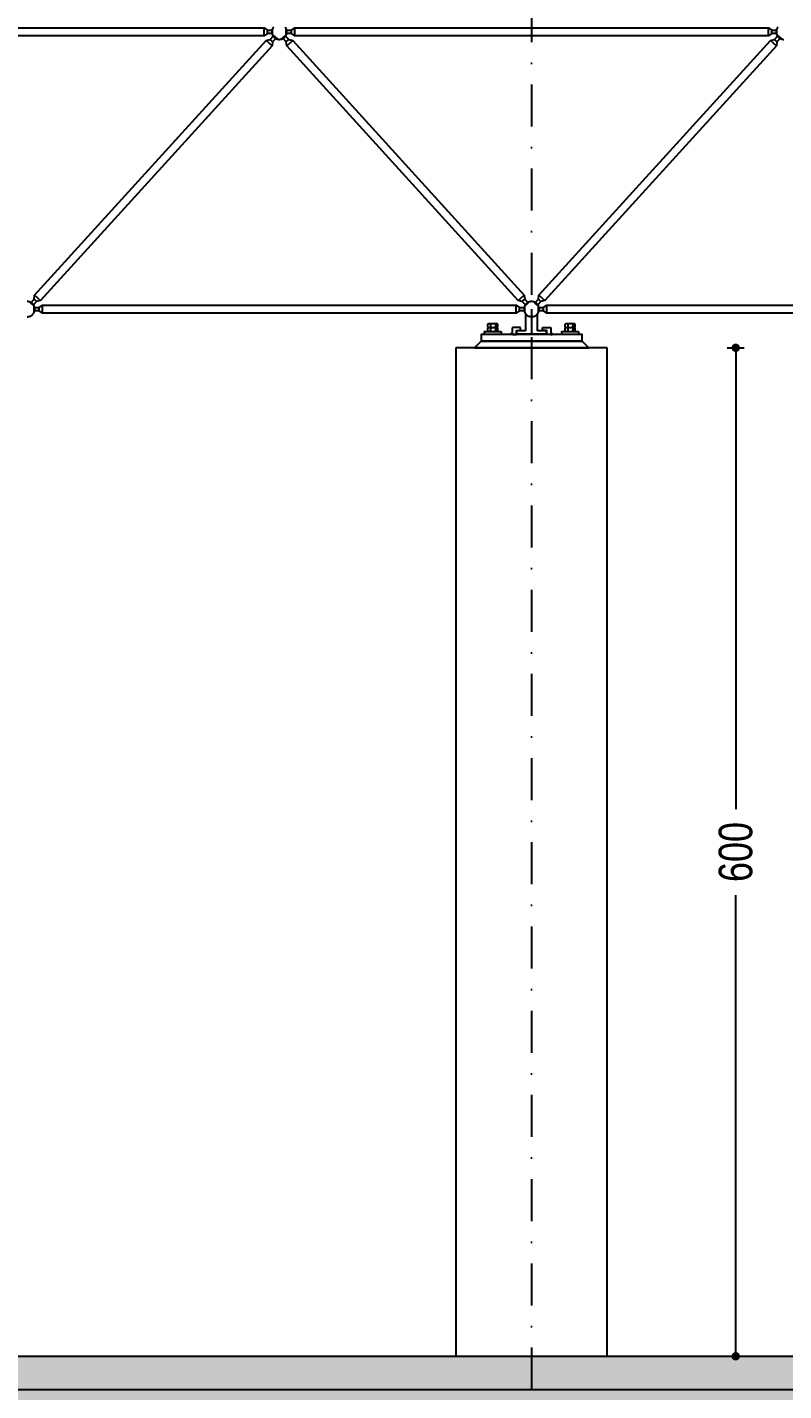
# Model space of a CAD drawing. Header units: centimetres. Extents: x 77182 to 116086, y 20619 to 33555.
# Drawn here: x 100965 to 101415, y 21920 to 22731 of the extents above; entities that cross this region are included whole.
import ezdxf

# ---------------------------------------------------------------- set-up
doc = ezdxf.new("R2010")
doc.units = ezdxf.units.CM
doc.header["$LTSCALE"] = 100
doc.linetypes.add('DASHDOT2', pattern=[0.5, 0.25, -0.125, 0, -0.125])
for name, color, linetype in [('A-ANNO-DIMS', 187, 'Continuous'), ('A-ANNO-GRID', 155, 'DASHDOT2'), ('A-ELEV-01', 255, 'Continuous'), ('A-ELEV-02', 253, 'Continuous'), ('S-CONC', 5, 'Continuous'), ('S-HTCH', 8, 'Continuous')]:
    doc.layers.add(name, color=color, linetype=linetype)
doc.styles.add('Fields_100', font='act_simplex.shx', dxfattribs={"width": 0.8, "height": 20})
doc.dimstyles.new('FIELDS_100', dxfattribs={"dimscale": 0, "dimtxt": 20, "dimasz": 5, "dimexe": 5, "dimexo": 5, "dimgap": 5, "dimtad": 0, "dimdec": 0, "dimzin": 0, "dimdsep": 46, "dimtxsty": 'Fields_100', "dimblk": 'DOT', "dimcen": 0.09, "dimclrt": 50, "dimadec": 0, "dimazin": 0, "dimtfac": 1, "dimtdec": 0, "dimtix": 1, "dimtofl": 0, "dimtmove": 1, "dimatfit": 3, "dimfxl": 5, "dimfxlon": 1, "dimtolj": 1, "dimtzin": 0, "dimarcsym": 0})

# ---------------------------------------------------------------- blocks, each defined once
blk = doc.blocks.new('SOMUN')
for p, q in [((-9.8, 7.1), (-8.2, 8)), ((-9.8, 0.9), (-9.8, 7.1)), ((-9.8, 0.9), (-8.2, 0)), ((-8.2, 8), (-5, 8)), ((-8.2, 0), (-5, 0)), ((-5, 7.1), (-6.6, 8)), ((-5, 0.9), (-6.6, 0)), ((-5, 8), (5, 8)), ((-5, 7.1), (-1.7, 8)), ((-5, 7.1), (-5, 0.9)), ((-5, 0.9), (-1.7, 0)), ((-5, 0), (5, 0)), ((5, 7.1), (1.7, 8)), ((5, 0.9), (1.7, 0)), ((5, 8), (8.2, 8)), ((5, 7.1), (6.6, 8)), ((5, 7.1), (5, 0.9)), ((5, 0.9), (6.6, 0)), ((5, 0), (8.2, 0)), ((9.8, 7.1), (8.2, 8)), ((9.8, 0.9), (8.2, 0)), ((9.8, 0.9), (9.8, 7.1))]:
    blk.add_line(p, q)
blk = doc.blocks.new('_Dot')
at = {"color": 0, "linetype": 'ByBlock', "lineweight": -2}
blk.add_line((-0.5, 0), (-1, 0), dxfattribs=at)
at = {"color": 0, "linetype": 'ByBlock', "const_width": 0.5}
blk.add_lwpolyline([(-0.25, 0, 1), (0.25, 0, 1)], format="xyb", close=True, dxfattribs=at)
blk = doc.blocks.new('*D15')
at = {"layer": 'A-ANNO-DIMS', "color": 0, "lineweight": -2, "transparency": 16777216}
for p, q in [((99464.7, 23343.48), (99464.7, 23353.48)), ((99469.7, 23348.48), (100333.03, 23348.48)), ((101259.7, 23348.48), (100396.36, 23348.48)), ((101264.7, 23343.48), (101264.7, 23353.48))]:
    blk.add_line(p, q, dxfattribs=at)
at = {"layer": 'DEFPOINTS', "color": 0, "transparency": 16777216}
for p in [(101264.7, 23348.48), (99464.7, 22503.48), (101264.7, 22503.48)]:
    blk.add_point(p, dxfattribs=at)
at = {"layer": 'A-ANNO-DIMS', "color": 0, "lineweight": -2, "transparency": 16777216, "xscale": 5, "yscale": 5, "zscale": 5, "rotation": 180}
blk.add_blockref('_Dot', (99464.7, 23348.48), dxfattribs=at)
at = {"layer": 'A-ANNO-DIMS', "color": 0, "lineweight": -2, "transparency": 16777216, "xscale": 5, "yscale": 5, "zscale": 5}
blk.add_blockref('_Dot', (101264.7, 23348.48), dxfattribs=at)
at = {"layer": 'A-ANNO-DIMS', "color": 50, "transparency": 16777216, "insert": (100364.7, 23348.48), "char_height": 20, "attachment_point": 5, "style": 'Fields_100'}
blk.add_mtext('\\A1;1800', dxfattribs=at)
blk = doc.blocks.new('*D16')
at = {"layer": 'A-ANNO-DIMS', "color": 0, "lineweight": -2, "transparency": 16777216}
for p, q in [((101264.7, 23343.48), (101264.7, 23353.48)), ((101269.7, 23348.48), (102083.03, 23348.48)), ((102959.7, 23348.48), (102146.36, 23348.48)), ((102964.7, 23343.48), (102964.7, 23353.48))]:
    blk.add_line(p, q, dxfattribs=at)
at = {"layer": 'DEFPOINTS', "color": 0, "transparency": 16777216}
for p in [(102964.7, 23348.48), (101264.7, 22503.48), (102964.7, 22503.48)]:
    blk.add_point(p, dxfattribs=at)
at = {"layer": 'A-ANNO-DIMS', "color": 0, "lineweight": -2, "transparency": 16777216, "xscale": 5, "yscale": 5, "zscale": 5, "rotation": 180}
blk.add_blockref('_Dot', (101264.7, 23348.48), dxfattribs=at)
at = {"layer": 'A-ANNO-DIMS', "color": 0, "lineweight": -2, "transparency": 16777216, "xscale": 5, "yscale": 5, "zscale": 5}
blk.add_blockref('_Dot', (102964.7, 23348.48), dxfattribs=at)
at = {"layer": 'A-ANNO-DIMS', "color": 50, "transparency": 16777216, "insert": (102114.7, 23348.48), "char_height": 20, "attachment_point": 5, "style": 'Fields_100'}
blk.add_mtext('\\A1;1700', dxfattribs=at)
blk = doc.blocks.new('*D89')
at = {"layer": 'A-ANNO-DIMS', "color": 0, "lineweight": -2, "transparency": 16777216}
for p, q in [((101381.13, 22540.39), (101391.13, 22540.39)), ((101386.13, 22535.39), (101386.13, 22265.96)), ((101386.13, 21945.39), (101386.13, 22214.82)), ((101381.13, 21940.39), (101391.13, 21940.39))]:
    blk.add_line(p, q, dxfattribs=at)
at = {"layer": 'DEFPOINTS', "color": 0, "transparency": 16777216}
for p in [(101309.7, 22540.39), (101386.13, 22540.39), (101309.7, 21940.39)]:
    blk.add_point(p, dxfattribs=at)
at = {"layer": 'A-ANNO-DIMS', "color": 0, "lineweight": -2, "transparency": 16777216, "xscale": 5, "yscale": 5, "zscale": 5}
for p, rotation in [((101386.13, 22540.39), 90), ((101386.13, 21940.39), 270)]:
    blk.add_blockref('_Dot', p, dxfattribs=dict(at, rotation=rotation))
at = {"layer": 'A-ANNO-DIMS', "color": 50, "transparency": 16777216, "insert": (101386.13, 22240.39), "char_height": 20, "attachment_point": 5, "rotation": 90, "style": 'Fields_100'}
blk.add_mtext('\\A1;600', dxfattribs=at)

msp = doc.modelspace()

# ---------------------------------------------------------------- hatches: boundary and pattern name
at = {"layer": 'A-ELEV-02'}
for points in [[(101253.2, 22548.69), (101253.5, 22548.39), (101252.5, 22548.39), (101252.5, 22548.42), (101252.5, 22548.45), (101252.5, 22548.49), (101252.51, 22548.52), (101252.51, 22548.56), (101252.52, 22548.59), (101252.53, 22548.62), (101252.53, 22548.66), (101252.54, 22548.69), (101252.56, 22548.72), (101252.57, 22548.75), (101252.58, 22548.79), (101252.59, 22548.82), (101252.61, 22548.85), (101252.63, 22548.88), (101252.64, 22548.91), (101252.66, 22548.94), (101252.68, 22548.96), (101252.7, 22548.99), (101252.72, 22549.02), (101252.74, 22549.04), (101252.77, 22549.07), (101252.79, 22549.09), (101252.82, 22549.12), (101252.84, 22549.14), (101252.87, 22549.16), (101252.89, 22549.18), (101252.92, 22549.2), (101252.95, 22549.22), (101252.98, 22549.24), (101253.01, 22549.26), (101253.04, 22549.28), (101253.07, 22549.29), (101253.1, 22549.3), (101253.13, 22549.32), (101253.17, 22549.33), (101253.2, 22549.34)], [(101276.2, 22548.69), (101275.9, 22548.39), (101276.9, 22548.39), (101276.9, 22548.42), (101276.9, 22548.45), (101276.89, 22548.49), (101276.89, 22548.52), (101276.88, 22548.56), (101276.88, 22548.59), (101276.87, 22548.62), (101276.86, 22548.66), (101276.85, 22548.69), (101276.84, 22548.72), (101276.83, 22548.75), (101276.81, 22548.79), (101276.8, 22548.82), (101276.78, 22548.85), (101276.77, 22548.88), (101276.75, 22548.91), (101276.73, 22548.94), (101276.71, 22548.96), (101276.69, 22548.99), (101276.67, 22549.02), (101276.65, 22549.04), (101276.63, 22549.07), (101276.6, 22549.09), (101276.58, 22549.12), (101276.55, 22549.14), (101276.53, 22549.16), (101276.5, 22549.18), (101276.47, 22549.2), (101276.44, 22549.22), (101276.42, 22549.24), (101276.39, 22549.26), (101276.36, 22549.28), (101276.32, 22549.29), (101276.29, 22549.3), (101276.26, 22549.32), (101276.23, 22549.33), (101276.2, 22549.34)]]:
    msp.add_hatch(color=256, dxfattribs=at).paths.add_polyline_path(points, flags=0)
at = {"layer": 'S-HTCH'}
h = msp.add_hatch(dxfattribs=at)
h.set_pattern_fill('ANSI33', color=256, style=0)
h.set_pattern_definition([(45, (84445.261, 23206.629), (-4.490128, 4.490128), []), (45, (84449.7513, 23206.629), (-4.490128, 4.490128), [3.175, -1.5875])])
h.paths.add_polyline_path([(109909.7, 21920.39), (109909.7, 21940.39), (94019.7, 21940.39), (94019.7, 21920.39)])
h.paths.add_polyline_path([(109909.7, 21940.39), (109909.7, 21920.39), (111808.2, 21920.39), (111808.2, 21940.39)])
h = msp.add_hatch(dxfattribs=at)
h.set_pattern_fill('AR-CONC', color=256, scale=0.1, style=0)
h.set_pattern_definition([(50, (-37297.674, 23541.89), (18.2184669, -1.5939086), [1.905, -20.955]), (355, (-37297.674, 23541.89), (-3.5243421, 19.1056845), [1.524, -16.7640584]), (100.451445, (-37296.156, 23541.757), (14.6941247, 17.5117752), [1.6190009, -17.8090245]), (46.1842, (-37297.674, 23546.97), (27.107904, -4.2042328), [2.8575, -31.4325]), (96.635558, (-37295.415, 23546.62), (23.7404134, 24.7426125), [2.4285023, -26.713561]), (351.184151, (-37297.674, 23546.97), (23.7404134, 24.7426125), [2.2859967, -25.145973]), (21, (-37295.134, 23545.7), (15.1614391, -10.2265198), [1.905, -20.955]), (326, (-37295.134, 23545.7), (6.1802028, 18.4187966), [1.524, -16.764]), (71.451445, (-37293.87, 23544.848), (21.341642, 8.1922769), [1.6190009, -17.8089938]), (37.5, (-37297.674, 23541.89), (0.30886033, 8.4555039), [0, -16.5608, 0, -17.018, 0, -16.8275]), (7.5, (-37297.674, 23541.89), (6.68196625, 10.0180575), [0, -9.7028, 0, -16.1798, 0, -6.4135]), (327.5, (-37303.3384, 23541.89), (13.55905952, -0.5728744), [0, -6.35, 0, -19.812, 0, -26.289]), (317.5, (-37305.878, 23541.89), (14.8129181, 2.5426491), [0, -8.255, 0, -13.1572, 0, -18.669])])
h.paths.add_polyline_path([(111782.7, 21920.39), (94019.7, 21920.39), (94019.7, 21910.39), (111782.7, 21910.39)])

# ---------------------------------------------------------------- linework, layer by layer
for points in [[(101230.7, 22540.39), (101298.7, 22540.39), (101294.7, 22544.39), (101234.7, 22544.39)], [(101234.7, 22544.39), (101294.7, 22544.39), (101294.7, 22548.39), (101234.7, 22548.39)]]:
    msp.add_lwpolyline(points, close=True)
at = {"elevation": 0}
for points in [[(101246.7, 22549.99), (101246.7, 22548.39), (101236.7, 22548.39), (101236.7, 22549.99), (101246.7, 22549.99)], [(101292.7, 22549.99), (101292.7, 22548.39), (101282.7, 22548.39), (101282.7, 22549.99), (101292.7, 22549.99)]]:
    msp.add_lwpolyline(points, dxfattribs=at)
at = {"layer": 'A-ANNO-GRID'}
msp.add_lwpolyline([(101264.7, 23398.48), (101264.7, 21665.39)], dxfattribs=at)
at = {"layer": 'A-ELEV-01'}
for points in [[(101219.7, 22540.39), (101219.7, 21940.39)], [(101309.7, 22540.39), (101219.7, 22540.39)], [(101309.7, 21940.39), (101309.7, 22540.39)]]:
    msp.add_lwpolyline(points, dxfattribs=at)
at = {"layer": 'A-ELEV-02'}
for points in [[(100818.8, 22729.39), (100821.8, 22729.39), (100823.8, 22730.8), (101105.6, 22730.8), (101107.6, 22729.39), (101110.6, 22729.39)], [(101105.6, 22725.97), (101105.6, 22730.8)], [(101111.1, 22731.09), (101111.01, 22730.97), (101110.93, 22730.84), (101110.85, 22730.71), (101110.77, 22730.58), (101110.7, 22730.45), (101110.63, 22730.31), (101110.56, 22730.17), (101110.51, 22730.02), (101110.45, 22729.88), (101110.43, 22729.8), (101110.4, 22729.73), (101110.38, 22729.65), (101110.36, 22729.57), (101110.34, 22729.5), (101110.32, 22729.42), (101110.3, 22729.34), (101110.28, 22729.26), (101110.27, 22729.19), (101110.26, 22729.11), (101110.24, 22729.03), (101110.23, 22728.95), (101110.22, 22728.87), (101110.22, 22728.79), (101110.21, 22728.71), (101110.2, 22728.63), (101110.2, 22728.55), (101110.2, 22728.47), (101110.2, 22728.39), (101110.2, 22728.31), (101110.2, 22728.23), (101110.2, 22728.15), (101110.21, 22728.07), (101110.21, 22727.99), (101110.22, 22727.92), (101110.23, 22727.84), (101110.24, 22727.76), (101110.25, 22727.68), (101110.28, 22727.53), (101110.31, 22727.37), (101110.35, 22727.22), (101110.39, 22727.07), (101110.44, 22726.93), (101110.49, 22726.79), (101110.55, 22726.65), (101110.61, 22726.51), (101110.67, 22726.37), (101110.74, 22726.24), (101110.81, 22726.11), (101110.89, 22725.98), (101110.98, 22725.86), (101111.07, 22725.73), (101111.16, 22725.61), (101111.26, 22725.49), (101111.36, 22725.37), (101111.47, 22725.25), (101111.52, 22725.2), (101111.58, 22725.14), (101111.64, 22725.09), (101111.69, 22725.04), (101111.75, 22724.98), (101111.81, 22724.93), (101111.88, 22724.88), (101111.94, 22724.83), (101112, 22724.78), (101112.07, 22724.74), (101112.13, 22724.69), (101112.2, 22724.65), (101112.26, 22724.6), (101112.33, 22724.56), (101112.4, 22724.52), (101112.47, 22724.48), (101112.54, 22724.44), (101112.61, 22724.4), (101112.68, 22724.36), (101112.75, 22724.33), (101112.82, 22724.3), (101112.9, 22724.26), (101112.97, 22724.23), (101113.04, 22724.2), (101113.12, 22724.17), (101113.19, 22724.15), (101113.27, 22724.12), (101113.34, 22724.1), (101113.49, 22724.05), (101113.64, 22724.01), (101113.79, 22723.98), (101113.95, 22723.95), (101114.1, 22723.93), (101114.25, 22723.91), (101114.4, 22723.9), (101114.55, 22723.89), (101114.7, 22723.89), (101114.85, 22723.89), (101115, 22723.9), (101115.15, 22723.91), (101115.3, 22723.93), (101115.45, 22723.95), (101115.6, 22723.98), (101115.75, 22724.01), (101115.9, 22724.05), (101116.05, 22724.1), (101116.13, 22724.12), (101116.2, 22724.15), (101116.28, 22724.17), (101116.35, 22724.2), (101116.43, 22724.23), (101116.5, 22724.26), (101116.57, 22724.3), (101116.64, 22724.33), (101116.71, 22724.36), (101116.79, 22724.4), (101116.86, 22724.44), (101116.93, 22724.48), (101116.99, 22724.52), (101117.06, 22724.56), (101117.13, 22724.6), (101117.2, 22724.65), (101117.26, 22724.69), (101117.33, 22724.74), (101117.39, 22724.78), (101117.46, 22724.83), (101117.52, 22724.88), (101117.58, 22724.93), (101117.64, 22724.98), (101117.7, 22725.04), (101117.76, 22725.09), (101117.82, 22725.14), (101117.87, 22725.2), (101117.93, 22725.25), (101118.04, 22725.37), (101118.14, 22725.49), (101118.24, 22725.61), (101118.33, 22725.73), (101118.42, 22725.86), (101118.5, 22725.98), (101118.58, 22726.11), (101118.65, 22726.24), (101118.72, 22726.37), (101118.79, 22726.51), (101118.85, 22726.65), (101118.9, 22726.79), (101118.95, 22726.93), (101119, 22727.07), (101119.04, 22727.22), (101119.08, 22727.37), (101119.11, 22727.53), (101119.14, 22727.68), (101119.15, 22727.76), (101119.16, 22727.84), (101119.17, 22727.92), (101119.18, 22727.99), (101119.19, 22728.07), (101119.19, 22728.15), (101119.19, 22728.23), (101119.2, 22728.31), (101119.2, 22728.39), (101119.2, 22728.47), (101119.19, 22728.55), (101119.19, 22728.63), (101119.19, 22728.71), (101119.18, 22728.79), (101119.17, 22728.87), (101119.16, 22728.95), (101119.15, 22729.03), (101119.14, 22729.11), (101119.13, 22729.19), (101119.11, 22729.26), (101119.09, 22729.34), (101119.08, 22729.42), (101119.06, 22729.5), (101119.04, 22729.57), (101119.02, 22729.65), (101118.99, 22729.73), (101118.97, 22729.8), (101118.94, 22729.88), (101118.89, 22730.02), (101118.83, 22730.17), (101118.77, 22730.31), (101118.7, 22730.45), (101118.63, 22730.58), (101118.55, 22730.71), (101118.47, 22730.84), (101118.38, 22730.97), (101118.3, 22731.09)], [(101110.6, 22726.53), (101110.6, 22730.24)], [(101118.8, 22729.39), (101121.8, 22729.39), (101123.8, 22730.8), (101405.6, 22730.8), (101407.6, 22729.39), (101410.6, 22729.39)], [(101118.8, 22726.53), (101118.8, 22730.24)], [(101123.8, 22725.97), (101123.8, 22730.8)], [(101405.6, 22725.97), (101405.6, 22730.8)], [(101411.1, 22731.09), (101411.01, 22730.97), (101410.93, 22730.84), (101410.85, 22730.71), (101410.77, 22730.58), (101410.7, 22730.45), (101410.63, 22730.31), (101410.56, 22730.17), (101410.51, 22730.02), (101410.45, 22729.88), (101410.43, 22729.8), (101410.4, 22729.73), (101410.38, 22729.65), (101410.36, 22729.57), (101410.34, 22729.5), (101410.32, 22729.42), (101410.3, 22729.34), (101410.28, 22729.26), (101410.27, 22729.19), (101410.26, 22729.11), (101410.24, 22729.03), (101410.23, 22728.95), (101410.22, 22728.87), (101410.22, 22728.79), (101410.21, 22728.71), (101410.2, 22728.63), (101410.2, 22728.55), (101410.2, 22728.47), (101410.2, 22728.39), (101410.2, 22728.31), (101410.2, 22728.23), (101410.2, 22728.15), (101410.21, 22728.07), (101410.21, 22727.99), (101410.22, 22727.92), (101410.23, 22727.84), (101410.24, 22727.76), (101410.25, 22727.68), (101410.28, 22727.53), (101410.31, 22727.37), (101410.35, 22727.22), (101410.39, 22727.07), (101410.44, 22726.93), (101410.49, 22726.79), (101410.55, 22726.65), (101410.61, 22726.51), (101410.67, 22726.37), (101410.74, 22726.24), (101410.81, 22726.11), (101410.89, 22725.98), (101410.98, 22725.86), (101411.07, 22725.73), (101411.16, 22725.61), (101411.26, 22725.49), (101411.36, 22725.37), (101411.47, 22725.25), (101411.52, 22725.2), (101411.58, 22725.14), (101411.64, 22725.09), (101411.69, 22725.04), (101411.75, 22724.98), (101411.81, 22724.93), (101411.88, 22724.88), (101411.94, 22724.83), (101412, 22724.78), (101412.07, 22724.74), (101412.13, 22724.69), (101412.2, 22724.65), (101412.26, 22724.6), (101412.33, 22724.56), (101412.4, 22724.52), (101412.47, 22724.48), (101412.54, 22724.44), (101412.61, 22724.4), (101412.68, 22724.36), (101412.75, 22724.33), (101412.82, 22724.3), (101412.9, 22724.26), (101412.97, 22724.23), (101413.04, 22724.2), (101413.12, 22724.17), (101413.19, 22724.15), (101413.27, 22724.12), (101413.34, 22724.1), (101413.49, 22724.05), (101413.64, 22724.01), (101413.79, 22723.98), (101413.95, 22723.95), (101414.1, 22723.93), (101414.25, 22723.91), (101414.4, 22723.9), (101414.55, 22723.89), (101414.7, 22723.89)], [(101410.6, 22726.53), (101410.6, 22730.24)], [(101110.6, 22727.39), (101107.6, 22727.39), (101105.6, 22725.97), (100823.8, 22725.97), (100821.8, 22727.39), (100818.8, 22727.39)], [(101106.79, 22723.28), (101110.36, 22720.03)], [(101107.6, 22727.39), (101107.6, 22729.39)], [(101109.18, 22723.81), (101110.66, 22722.46)], [(101110.57, 22726.6), (101113.31, 22724.11)], [(101116.08, 22724.11), (101118.83, 22726.6)], [(101118.73, 22722.46), (101120.21, 22723.81)], [(101410.6, 22727.39), (101407.6, 22727.39), (101405.6, 22725.97), (101123.8, 22725.97), (101121.8, 22727.39), (101118.8, 22727.39)], [(101119.03, 22720.03), (101122.61, 22723.28)], [(101121.8, 22727.39), (101121.8, 22729.39)], [(101406.79, 22723.28), (101410.36, 22720.03)], [(101407.6, 22727.39), (101407.6, 22729.39)], [(101409.18, 22723.81), (101410.66, 22722.46)], [(101410.57, 22726.6), (101413.31, 22724.11)], [(100964.7, 22558.89), (100964.8, 22558.89), (100964.9, 22558.89), (100965, 22558.9), (100965.1, 22558.9), (100965.2, 22558.92), (100965.31, 22558.93), (100965.41, 22558.94), (100965.52, 22558.96), (100965.62, 22558.98), (100965.73, 22559.01), (100965.83, 22559.03), (100965.94, 22559.06), (100966.04, 22559.09), (100966.15, 22559.13), (100966.25, 22559.16), (100966.35, 22559.2), (100966.46, 22559.25), (100966.56, 22559.29), (100966.66, 22559.34), (100966.76, 22559.39), (100966.86, 22559.44), (100966.96, 22559.5), (100967.06, 22559.56), (100967.16, 22559.62), (100967.26, 22559.68), (100967.35, 22559.75), (100967.44, 22559.82), (100967.53, 22559.89), (100967.62, 22559.97), (100967.71, 22560.04), (100967.8, 22560.12), (100967.88, 22560.2), (100967.96, 22560.29), (100968.04, 22560.37), (100968.12, 22560.46), (100968.19, 22560.55), (100968.26, 22560.64), (100968.33, 22560.73), (100968.4, 22560.83), (100968.46, 22560.92), (100968.53, 22561.02), (100968.58, 22561.12), (100968.64, 22561.22), (100968.69, 22561.32), (100968.75, 22561.42), (100968.79, 22561.52), (100968.84, 22561.63), (100968.88, 22561.73), (100968.92, 22561.83), (100968.96, 22561.94), (100968.99, 22562.04), (100969.02, 22562.15), (100969.05, 22562.25), (100969.08, 22562.36), (100969.1, 22562.46), (100969.12, 22562.57), (100969.14, 22562.67), (100969.16, 22562.78), (100969.17, 22562.88), (100969.18, 22562.98), (100969.19, 22563.08), (100969.19, 22563.19), (100969.2, 22563.29), (100969.2, 22563.39), (100969.2, 22563.49), (100969.19, 22563.59), (100969.19, 22563.69), (100969.18, 22563.79), (100969.17, 22563.89), (100969.16, 22564), (100969.14, 22564.1), (100969.12, 22564.21), (100969.1, 22564.31), (100969.08, 22564.41), (100969.05, 22564.52), (100969.02, 22564.62), (100968.99, 22564.73), (100968.96, 22564.83), (100968.92, 22564.94), (100968.88, 22565.04), (100968.84, 22565.15), (100968.79, 22565.25), (100968.75, 22565.35), (100968.69, 22565.45), (100968.64, 22565.55), (100968.58, 22565.65), (100968.53, 22565.75), (100968.46, 22565.85), (100968.4, 22565.94), (100968.33, 22566.04), (100968.26, 22566.13), (100968.19, 22566.22), (100968.12, 22566.31), (100968.04, 22566.4), (100967.96, 22566.49), (100967.88, 22566.57), (100967.8, 22566.65), (100967.71, 22566.73), (100967.62, 22566.81), (100967.53, 22566.88), (100967.44, 22566.95), (100967.35, 22567.02), (100967.26, 22567.09), (100967.16, 22567.15), (100967.06, 22567.21), (100966.96, 22567.27), (100966.86, 22567.33), (100966.76, 22567.38), (100966.66, 22567.43), (100966.56, 22567.48), (100966.46, 22567.53), (100966.35, 22567.57), (100966.25, 22567.61), (100966.15, 22567.65), (100966.04, 22567.68), (100965.94, 22567.71), (100965.83, 22567.74), (100965.73, 22567.77), (100965.62, 22567.79), (100965.52, 22567.81), (100965.41, 22567.83), (100965.31, 22567.84), (100965.2, 22567.86), (100965.1, 22567.87), (100965, 22567.88), (100964.9, 22567.88), (100964.8, 22567.89), (100964.7, 22567.89)], [(100966.08, 22567.67), (100968.83, 22565.17)], [(100968.73, 22569.31), (100970.21, 22567.97)], [(100969.03, 22571.74), (100972.61, 22568.5)], [(101256.79, 22568.5), (101260.36, 22571.74)], [(101259.18, 22567.97), (101260.66, 22569.31)], [(101268.3, 22560.69), (101268.38, 22560.81), (101268.47, 22560.93), (101268.55, 22561.06), (101268.63, 22561.19), (101268.7, 22561.33), (101268.77, 22561.46), (101268.83, 22561.61), (101268.89, 22561.75), (101268.94, 22561.9), (101268.97, 22561.97), (101268.99, 22562.05), (101269.02, 22562.12), (101269.04, 22562.2), (101269.06, 22562.28), (101269.08, 22562.35), (101269.09, 22562.43), (101269.11, 22562.51), (101269.13, 22562.59), (101269.14, 22562.67), (101269.15, 22562.74), (101269.16, 22562.82), (101269.17, 22562.9), (101269.18, 22562.98), (101269.19, 22563.06), (101269.19, 22563.14), (101269.19, 22563.22), (101269.2, 22563.3), (101269.2, 22563.38), (101269.2, 22563.46), (101269.19, 22563.54), (101269.19, 22563.62), (101269.19, 22563.7), (101269.18, 22563.78), (101269.17, 22563.86), (101269.16, 22563.94), (101269.15, 22564.01), (101269.14, 22564.09), (101269.11, 22564.25), (101269.08, 22564.4), (101269.04, 22564.55), (101269, 22564.7), (101268.95, 22564.84), (101268.9, 22564.99), (101268.85, 22565.13), (101268.79, 22565.27), (101268.72, 22565.4), (101268.65, 22565.53), (101268.58, 22565.66), (101268.5, 22565.79), (101268.42, 22565.92), (101268.33, 22566.04), (101268.24, 22566.17), (101268.14, 22566.29), (101268.04, 22566.4), (101267.93, 22566.52), (101267.87, 22566.58), (101267.82, 22566.63), (101267.76, 22566.68), (101267.7, 22566.74), (101267.64, 22566.79), (101267.58, 22566.84), (101267.52, 22566.89), (101267.46, 22566.94), (101267.39, 22566.99), (101267.33, 22567.04), (101267.26, 22567.08), (101267.2, 22567.13), (101267.13, 22567.17), (101267.06, 22567.21), (101266.99, 22567.26), (101266.93, 22567.3), (101266.86, 22567.34), (101266.79, 22567.37), (101266.71, 22567.41), (101266.64, 22567.44), (101266.57, 22567.48), (101266.5, 22567.51), (101266.43, 22567.54), (101266.35, 22567.57), (101266.28, 22567.6), (101266.2, 22567.63), (101266.13, 22567.65), (101266.05, 22567.68), (101265.9, 22567.72), (101265.75, 22567.76), (101265.6, 22567.79), (101265.45, 22567.82), (101265.3, 22567.85), (101265.15, 22567.86), (101265, 22567.88), (101264.85, 22567.88), (101264.7, 22567.89), (101264.55, 22567.88), (101264.4, 22567.88), (101264.25, 22567.86), (101264.1, 22567.85), (101263.95, 22567.82), (101263.79, 22567.79), (101263.64, 22567.76), (101263.49, 22567.72), (101263.34, 22567.68), (101263.27, 22567.65), (101263.19, 22567.63), (101263.12, 22567.6), (101263.04, 22567.57), (101262.97, 22567.54), (101262.9, 22567.51), (101262.82, 22567.48), (101262.75, 22567.44), (101262.68, 22567.41), (101262.61, 22567.37), (101262.54, 22567.34), (101262.47, 22567.3), (101262.4, 22567.26), (101262.33, 22567.21), (101262.26, 22567.17), (101262.2, 22567.13), (101262.13, 22567.08), (101262.07, 22567.04), (101262, 22566.99), (101261.94, 22566.94), (101261.88, 22566.89), (101261.81, 22566.84), (101261.75, 22566.79), (101261.69, 22566.74), (101261.64, 22566.68), (101261.58, 22566.63), (101261.52, 22566.58), (101261.47, 22566.52), (101261.36, 22566.4), (101261.26, 22566.29), (101261.16, 22566.17), (101261.07, 22566.04), (101260.98, 22565.92), (101260.89, 22565.79), (101260.81, 22565.66), (101260.74, 22565.53), (101260.67, 22565.4), (101260.61, 22565.27), (101260.55, 22565.13), (101260.49, 22564.99), (101260.44, 22564.84), (101260.39, 22564.7), (101260.35, 22564.55), (101260.31, 22564.4), (101260.28, 22564.25), (101260.25, 22564.09), (101260.24, 22564.01), (101260.23, 22563.94), (101260.22, 22563.86), (101260.21, 22563.78), (101260.21, 22563.7), (101260.2, 22563.62), (101260.2, 22563.54), (101260.2, 22563.46), (101260.2, 22563.38), (101260.2, 22563.3), (101260.2, 22563.22), (101260.2, 22563.14), (101260.21, 22563.06), (101260.22, 22562.98), (101260.22, 22562.9), (101260.23, 22562.82), (101260.24, 22562.74), (101260.26, 22562.67), (101260.27, 22562.59), (101260.28, 22562.51), (101260.3, 22562.43), (101260.32, 22562.35), (101260.34, 22562.28), (101260.36, 22562.2), (101260.38, 22562.12), (101260.4, 22562.05), (101260.43, 22561.97), (101260.45, 22561.9), (101260.51, 22561.75), (101260.56, 22561.61), (101260.63, 22561.46), (101260.7, 22561.33), (101260.77, 22561.19), (101260.85, 22561.06), (101260.93, 22560.93), (101261.01, 22560.81), (101261.1, 22560.69)], [(101260.57, 22565.17), (101263.31, 22567.67)], [(101266.08, 22567.67), (101268.83, 22565.17)], [(101268.73, 22569.31), (101270.21, 22567.97)], [(101269.03, 22571.74), (101272.61, 22568.5)], [(100968.8, 22564.39), (100971.8, 22564.39), (100973.8, 22565.8), (101255.6, 22565.8), (101257.6, 22564.39), (101260.6, 22564.39)], [(100968.8, 22561.53), (100968.8, 22565.24)], [(101260.6, 22562.39), (101257.6, 22562.39), (101255.6, 22560.97), (100973.8, 22560.97), (100971.8, 22562.39), (100968.8, 22562.39)], [(100971.8, 22562.39), (100971.8, 22564.39)], [(100973.8, 22560.97), (100973.8, 22565.8)], [(101255.6, 22560.97), (101255.6, 22565.8)], [(101257.6, 22562.39), (101257.6, 22564.39)], [(101260.6, 22561.53), (101260.6, 22565.24)], [(101261.1, 22560.69), (101261.1, 22550.39)], [(101264.7, 22563.39), (101264.7, 22548.39)], [(101268.3, 22550.39), (101268.3, 22560.69)], [(101268.8, 22564.39), (101271.8, 22564.39), (101273.8, 22565.8), (101555.6, 22565.8), (101557.6, 22564.39), (101560.6, 22564.39)], [(101268.8, 22561.53), (101268.8, 22565.24)], [(101560.6, 22562.39), (101557.6, 22562.39), (101555.6, 22560.97), (101273.8, 22560.97), (101271.8, 22562.39), (101268.8, 22562.39)], [(101271.8, 22562.39), (101271.8, 22564.39)], [(101273.8, 22560.97), (101273.8, 22565.8)], [(101253.2, 22549.34), (101253.18, 22549.33), (101253.16, 22549.33), (101253.14, 22549.32), (101253.13, 22549.32), (101253.11, 22549.31), (101253.09, 22549.3), (101253.07, 22549.29), (101253.06, 22549.28), (101253.04, 22549.28), (101253.02, 22549.27), (101253.01, 22549.26), (101252.99, 22549.25), (101252.97, 22549.24), (101252.96, 22549.23), (101252.94, 22549.22), (101252.92, 22549.2), (101252.91, 22549.19), (101252.89, 22549.18), (101252.87, 22549.17), (101252.86, 22549.16), (101252.84, 22549.14), (101252.83, 22549.13), (101252.81, 22549.12), (101252.8, 22549.1), (101252.78, 22549.09), (101252.77, 22549.07), (101252.76, 22549.06), (101252.74, 22549.04), (101252.73, 22549.03), (101252.72, 22549.01), (101252.7, 22548.99), (101252.69, 22548.98), (101252.68, 22548.96), (101252.67, 22548.94), (101252.66, 22548.93), (101252.65, 22548.91), (101252.64, 22548.89), (101252.62, 22548.88), (101252.62, 22548.86), (101252.61, 22548.84), (101252.6, 22548.82), (101252.59, 22548.8), (101252.58, 22548.78), (101252.57, 22548.77), (101252.56, 22548.75), (101252.56, 22548.73), (101252.55, 22548.71), (101252.54, 22548.69), (101252.54, 22548.67), (101252.53, 22548.65), (101252.53, 22548.63), (101252.52, 22548.61), (101252.52, 22548.59), (101252.52, 22548.58), (101252.51, 22548.56), (101252.51, 22548.54), (101252.51, 22548.52), (101252.5, 22548.5), (101252.5, 22548.48), (101252.5, 22548.46), (101252.5, 22548.44), (101252.5, 22548.42), (101252.5, 22548.41), (101252.5, 22548.39)], [(101253.5, 22548.39), (101252.5, 22548.39)], [(101253.5, 22548.39), (101253.2, 22548.69)], [(101261.1, 22550.39), (101255.8, 22550.39)], [(101255.8, 22550.39), (101255.8, 22548.79)], [(101255.8, 22548.79), (101273.6, 22548.79)], [(101256, 22548.39), (101256, 22548.59)], [(101256, 22548.59), (101273.39, 22548.59)], [(101273.39, 22548.39), (101256, 22548.39)], [(101256.05, 22548.59), (101256.05, 22548.79)], [(101273.6, 22550.39), (101268.3, 22550.39)], [(101273.35, 22548.59), (101273.35, 22548.79)], [(101273.39, 22548.39), (101273.39, 22548.59)], [(101273.6, 22548.79), (101273.6, 22550.39)], [(101275.9, 22548.39), (101276.2, 22548.69)], [(101275.9, 22548.39), (101276.9, 22548.39)], [(101276.9, 22548.39), (101276.9, 22548.41), (101276.9, 22548.42), (101276.9, 22548.44), (101276.89, 22548.46), (101276.89, 22548.48), (101276.89, 22548.5), (101276.89, 22548.52), (101276.89, 22548.54), (101276.88, 22548.56), (101276.88, 22548.58), (101276.88, 22548.59), (101276.87, 22548.61), (101276.87, 22548.63), (101276.86, 22548.65), (101276.86, 22548.67), (101276.85, 22548.69), (101276.84, 22548.71), (101276.84, 22548.73), (101276.83, 22548.75), (101276.82, 22548.77), (101276.82, 22548.78), (101276.81, 22548.8), (101276.8, 22548.82), (101276.79, 22548.84), (101276.78, 22548.86), (101276.77, 22548.88), (101276.76, 22548.89), (101276.75, 22548.91), (101276.74, 22548.93), (101276.73, 22548.94), (101276.72, 22548.96), (101276.7, 22548.98), (101276.69, 22548.99), (101276.68, 22549.01), (101276.67, 22549.03), (101276.65, 22549.04), (101276.64, 22549.06), (101276.63, 22549.07), (101276.61, 22549.09), (101276.6, 22549.1), (101276.58, 22549.12), (101276.57, 22549.13), (101276.55, 22549.14), (101276.54, 22549.16), (101276.52, 22549.17), (101276.51, 22549.18), (101276.49, 22549.19), (101276.47, 22549.2), (101276.46, 22549.22), (101276.44, 22549.23), (101276.42, 22549.24), (101276.41, 22549.25), (101276.39, 22549.26), (101276.37, 22549.27), (101276.36, 22549.28), (101276.34, 22549.28), (101276.32, 22549.29), (101276.3, 22549.3), (101276.29, 22549.31), (101276.27, 22549.32), (101276.25, 22549.32), (101276.23, 22549.33), (101276.22, 22549.33), (101276.2, 22549.34)]]:
    msp.add_lwpolyline(points, dxfattribs=at)
for points in [[(100966.72, 22567.09), (100968.73, 22569.31), (100969.03, 22571.74), (101106.79, 22723.28), (101109.18, 22723.81), (101111.2, 22726.03), (101112.68, 22724.68), (101110.66, 22722.46), (101110.36, 22720.03), (100972.61, 22568.5), (100970.21, 22567.97), (100968.2, 22565.75)], [(101261.2, 22565.75), (101259.18, 22567.97), (101256.79, 22568.5), (101119.03, 22720.03), (101118.73, 22722.46), (101116.72, 22724.68), (101118.2, 22726.03), (101120.21, 22723.81), (101122.61, 22723.28), (101260.36, 22571.74), (101260.66, 22569.31), (101262.68, 22567.09)], [(101266.72, 22567.09), (101268.73, 22569.31), (101269.03, 22571.74), (101406.79, 22723.28), (101409.18, 22723.81), (101411.2, 22726.03), (101412.68, 22724.68), (101410.66, 22722.46), (101410.36, 22720.03), (101272.61, 22568.5), (101270.21, 22567.97), (101268.2, 22565.75)], [(101269.2, 22563.39), (101269.2, 22563.49), (101269.19, 22563.59), (101269.19, 22563.69), (101269.18, 22563.79), (101269.17, 22563.89), (101269.16, 22564), (101269.14, 22564.1), (101269.12, 22564.21), (101269.1, 22564.31), (101269.08, 22564.41), (101269.05, 22564.52), (101269.02, 22564.62), (101268.99, 22564.73), (101268.96, 22564.83), (101268.92, 22564.94), (101268.88, 22565.04), (101268.84, 22565.15), (101268.79, 22565.25), (101268.75, 22565.35), (101268.69, 22565.45), (101268.64, 22565.55), (101268.58, 22565.65), (101268.53, 22565.75), (101268.46, 22565.85), (101268.4, 22565.94), (101268.33, 22566.04), (101268.26, 22566.13), (101268.19, 22566.22), (101268.12, 22566.31), (101268.04, 22566.4), (101267.96, 22566.49), (101267.88, 22566.57), (101267.8, 22566.65), (101267.71, 22566.73), (101267.62, 22566.81), (101267.53, 22566.88), (101267.44, 22566.95), (101267.35, 22567.02), (101267.26, 22567.09), (101267.16, 22567.15), (101267.06, 22567.21), (101266.96, 22567.27), (101266.86, 22567.33), (101266.76, 22567.38), (101266.66, 22567.43), (101266.56, 22567.48), (101266.46, 22567.53), (101266.35, 22567.57), (101266.25, 22567.61), (101266.15, 22567.65), (101266.04, 22567.68), (101265.94, 22567.71), (101265.83, 22567.74), (101265.73, 22567.77), (101265.62, 22567.79), (101265.52, 22567.81), (101265.41, 22567.83), (101265.31, 22567.84), (101265.2, 22567.86), (101265.1, 22567.87), (101265, 22567.88), (101264.9, 22567.88), (101264.8, 22567.89), (101264.7, 22567.89), (101264.6, 22567.89), (101264.5, 22567.88), (101264.4, 22567.88), (101264.29, 22567.87), (101264.19, 22567.86), (101264.09, 22567.84), (101263.98, 22567.83), (101263.88, 22567.81), (101263.77, 22567.79), (101263.67, 22567.77), (101263.56, 22567.74), (101263.46, 22567.71), (101263.35, 22567.68), (101263.25, 22567.65), (101263.15, 22567.61), (101263.04, 22567.57), (101262.94, 22567.53), (101262.83, 22567.48), (101262.73, 22567.43), (101262.63, 22567.38), (101262.53, 22567.33), (101262.43, 22567.27), (101262.33, 22567.21), (101262.24, 22567.15), (101262.14, 22567.09), (101262.04, 22567.02), (101261.95, 22566.95), (101261.86, 22566.88), (101261.77, 22566.81), (101261.68, 22566.73), (101261.6, 22566.65), (101261.52, 22566.57), (101261.43, 22566.49), (101261.36, 22566.4), (101261.28, 22566.31), (101261.2, 22566.22), (101261.13, 22566.13), (101261.06, 22566.04), (101261, 22565.94), (101260.93, 22565.85), (101260.87, 22565.75), (101260.81, 22565.65), (101260.75, 22565.55), (101260.7, 22565.45), (101260.65, 22565.35), (101260.6, 22565.25), (101260.56, 22565.15), (101260.51, 22565.04), (101260.47, 22564.94), (101260.44, 22564.83), (101260.4, 22564.73), (101260.37, 22564.62), (101260.34, 22564.52), (101260.32, 22564.41), (101260.29, 22564.31), (101260.27, 22564.21), (101260.25, 22564.1), (101260.24, 22564), (101260.23, 22563.89), (101260.22, 22563.79), (101260.21, 22563.69), (101260.2, 22563.59), (101260.2, 22563.49), (101260.2, 22563.39), (101260.2, 22563.29), (101260.2, 22563.19), (101260.21, 22563.08), (101260.22, 22562.98), (101260.23, 22562.88), (101260.24, 22562.78), (101260.25, 22562.67), (101260.27, 22562.57), (101260.29, 22562.46), (101260.32, 22562.36), (101260.34, 22562.25), (101260.37, 22562.15), (101260.4, 22562.04), (101260.44, 22561.94), (101260.47, 22561.83), (101260.51, 22561.73), (101260.56, 22561.63), (101260.6, 22561.52), (101260.65, 22561.42), (101260.7, 22561.32), (101260.75, 22561.22), (101260.81, 22561.12), (101260.87, 22561.02), (101260.93, 22560.92), (101261, 22560.83), (101261.06, 22560.73), (101261.13, 22560.64), (101261.2, 22560.55), (101261.28, 22560.46), (101261.36, 22560.37), (101261.43, 22560.29), (101261.52, 22560.2), (101261.6, 22560.12), (101261.68, 22560.04), (101261.77, 22559.97), (101261.86, 22559.89), (101261.95, 22559.82), (101262.04, 22559.75), (101262.14, 22559.68), (101262.24, 22559.62), (101262.33, 22559.56), (101262.43, 22559.5), (101262.53, 22559.44), (101262.63, 22559.39), (101262.73, 22559.34), (101262.83, 22559.29), (101262.94, 22559.25), (101263.04, 22559.2), (101263.15, 22559.16), (101263.25, 22559.13), (101263.35, 22559.09), (101263.46, 22559.06), (101263.56, 22559.03), (101263.67, 22559.01), (101263.77, 22558.98), (101263.88, 22558.96), (101263.98, 22558.94), (101264.09, 22558.93), (101264.19, 22558.92), (101264.29, 22558.9), (101264.4, 22558.9), (101264.5, 22558.89), (101264.6, 22558.89), (101264.7, 22558.89), (101264.8, 22558.89), (101264.9, 22558.89), (101265, 22558.9), (101265.1, 22558.9), (101265.2, 22558.92), (101265.31, 22558.93), (101265.41, 22558.94), (101265.52, 22558.96), (101265.62, 22558.98), (101265.73, 22559.01), (101265.83, 22559.03), (101265.94, 22559.06), (101266.04, 22559.09), (101266.15, 22559.13), (101266.25, 22559.16), (101266.35, 22559.2), (101266.46, 22559.25), (101266.56, 22559.29), (101266.66, 22559.34), (101266.76, 22559.39), (101266.86, 22559.44), (101266.96, 22559.5), (101267.06, 22559.56), (101267.16, 22559.62), (101267.26, 22559.68), (101267.35, 22559.75), (101267.44, 22559.82), (101267.53, 22559.89), (101267.62, 22559.97), (101267.71, 22560.04), (101267.8, 22560.12), (101267.88, 22560.2), (101267.96, 22560.29), (101268.04, 22560.37), (101268.12, 22560.46), (101268.19, 22560.55), (101268.26, 22560.64), (101268.33, 22560.73), (101268.4, 22560.83), (101268.46, 22560.92), (101268.53, 22561.02), (101268.58, 22561.12), (101268.64, 22561.22), (101268.69, 22561.32), (101268.75, 22561.42), (101268.79, 22561.52), (101268.84, 22561.63), (101268.88, 22561.73), (101268.92, 22561.83), (101268.96, 22561.94), (101268.99, 22562.04), (101269.02, 22562.15), (101269.05, 22562.25), (101269.08, 22562.36), (101269.1, 22562.46), (101269.12, 22562.57), (101269.14, 22562.67), (101269.16, 22562.78), (101269.17, 22562.88), (101269.18, 22562.98), (101269.19, 22563.08), (101269.19, 22563.19), (101269.2, 22563.29)], [(101258.2, 22552.39), (101253.5, 22552.39), (101253.2, 22552.09), (101253.2, 22548.69), (101253.5, 22548.39), (101255.7, 22548.39), (101255.7, 22550.59), (101258.2, 22550.59)], [(101271.2, 22552.39), (101275.9, 22552.39), (101276.2, 22552.09), (101276.2, 22548.69), (101275.9, 22548.39), (101273.7, 22548.39), (101273.7, 22550.59), (101271.2, 22550.59)]]:
    msp.add_lwpolyline(points, close=True, dxfattribs=at)
at = {"layer": 'S-CONC'}
msp.add_lwpolyline([(109909.7, 21920.39), (94019.7, 21920.39), (94019.7, 21940.39), (109909.7, 21940.39)], dxfattribs=at)

# ---------------------------------------------------------------- block references
at = {"xscale": 0.3, "yscale": 0.3, "zscale": 0.3}
for p in [(101241.7, 22552.39), (101241.7, 22549.99), (101287.7, 22552.39), (101287.7, 22549.99)]:
    msp.add_blockref('SOMUN', p, dxfattribs=at)

# ---------------------------------------------------------------- dimensions: what is measured, and where the dimension line sits
at = {"layer": 'A-ANNO-DIMS'}
for base, p1, p2, picture, middle in [((101264.7, 23348.48), (99464.7, 22503.48), (101264.7, 22503.48), '*D15', (100364.7, 23348.48)), ((102964.7, 23348.48), (101264.7, 22503.48), (102964.7, 22503.48), '*D16', (102114.7, 23348.48))]:
    dim = msp.add_linear_dim(base=base, p1=p1, p2=p2, dimstyle='FIELDS_100', override={"dimscale": 1}, dxfattribs=at)
    dim.commit()
    dim.dimension.update_dxf_attribs({"geometry": picture, "text_midpoint": middle})
dim = msp.add_linear_dim(base=(101386.13, 22540.39), p1=(101309.7, 21940.39), p2=(101309.7, 22540.39), angle=90, dimstyle='FIELDS_100', override={"dimscale": 1}, dxfattribs=at)
dim.commit()
dim.dimension.update_dxf_attribs({"geometry": '*D89', "text_midpoint": (101386.13, 22240.39)})

doc.saveas('drawing.dxf')
